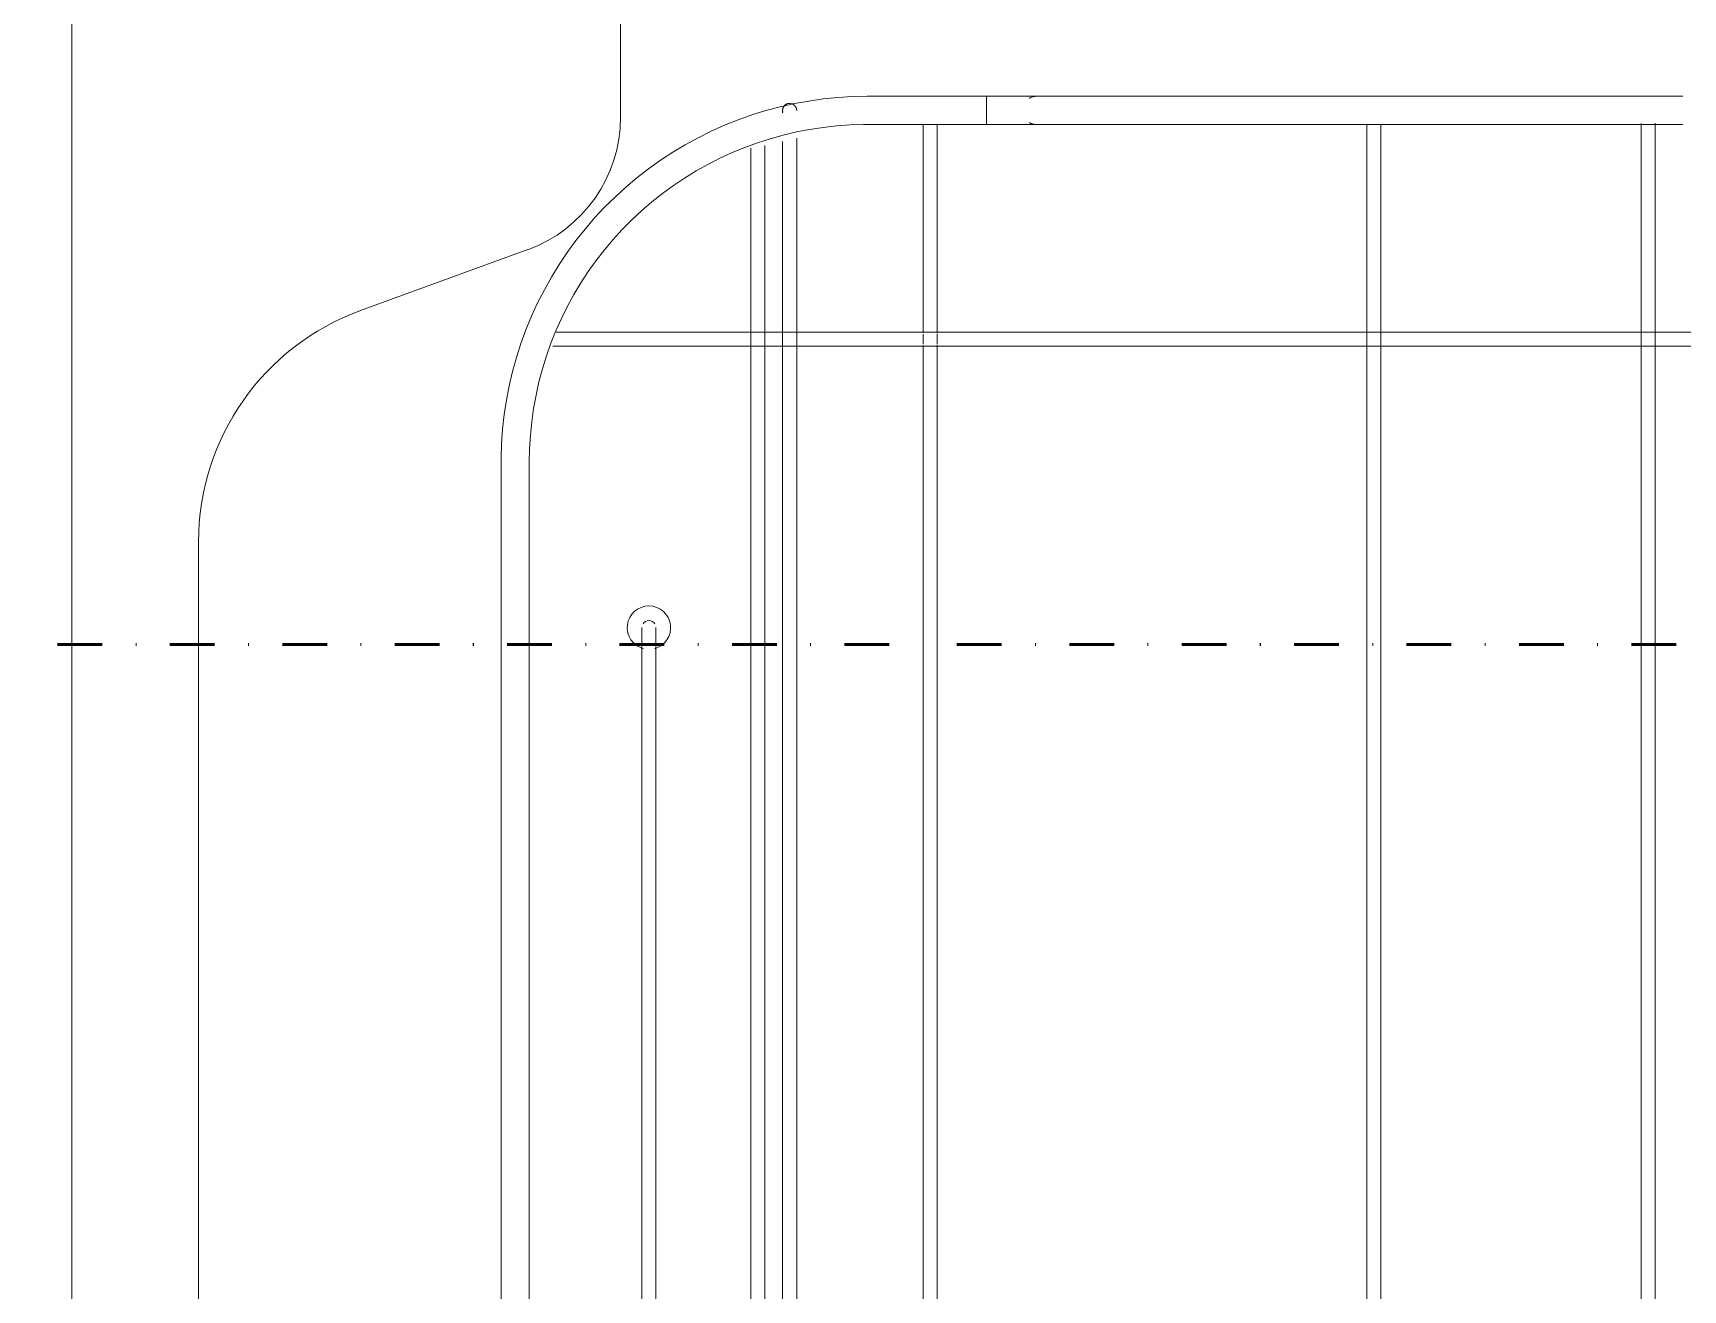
# Model space of a CAD drawing. Header units: millimetres. Extents: x -9018 to 25736, y -24663 to -1750.
# Drawn here: x -6885.1 to -6650.7, y -15412.3 to -15233.7 of the extents above; entities that cross this region are included whole.
import ezdxf

# ---------------------------------------------------------------- set-up
doc = ezdxf.new("R2010")
doc.units = ezdxf.units.MM
doc.linetypes.add('Dash dot', pattern=[15.875, 6.35, -4.7625, 0, -4.7625])
doc.layers.add('A-DETL-MBND', color=5, linetype='Continuous', lineweight=9)
doc.layers.add('G-ANNO-SYMB', color=111, linetype='Continuous', lineweight=9)

# ---------------------------------------------------------------- blocks, each defined once
blk = doc.blocks.new('CRT_GAB_COZ_Bancada com cuba - Bancada em U-4227795-2 PAV')
at = {"layer": 'A-DETL-MBND'}
for p, q in [((188.04, -185), (-180.46, -185)), ((-120.46, -203), (73.21, -203)), ((106.1, -226.03), (114.75, -249.8)), ((84.54, -246), (-114.46, -246)), ((-114.46, -250), (84.54, -250)), ((101.04, -256), (101.04, -289.49)), ((103.04, -289.49), (103.04, -256)), ((133.54, -262.96), (186.23, -262.96)), ((58.54, -266), (-88.46, -266)), ((-88.46, -268), (58.54, -268)), ((126.54, -281.46), (-130.46, -281.46)), ((-130.46, -283.46), (126.54, -283.46)), ((129.54, -286), (-130.46, -286)), ((-130.46, -288), (129.54, -288)), ((101.04, -293.6), (101.04, -305.06)), ((103.04, -305.06), (103.04, -293.6)), ((132.54, -298), (132.54, -314.99)), ((136.54, -314.99), (136.54, -298)), ((101.15, -305.95), (-108.07, -305.95)), ((102.74, -305.95), (101.33, -305.95)), ((129.54, -305.95), (102.93, -305.95)), ((-108.1, -307.95), (101.18, -307.95)), ((101.04, -309.17), (101.04, -347.93)), ((101.33, -307.95), (102.74, -307.95)), ((102.9, -307.95), (129.54, -307.95)), ((103.04, -347.93), (103.04, -309.17)), ((132.54, -314.99), (132.61, -314.99)), ((136.54, -314.99), (132.54, -314.99)), ((132.61, -314.99), (134.54, -314.99)), ((134.54, -314.99), (136.47, -314.99)), ((136.47, -314.99), (136.54, -314.99)), ((132.54, -329.14), (132.54, -406.86)), ((136.54, -406.86), (136.54, -329.14)), ((101.04, -352.04), (101.04, -363.51)), ((103.04, -363.51), (103.04, -352.04)), ((101.04, -367.62), (101.04, -480.12)), ((103.04, -480.12), (103.04, -367.62)), ((129.54, -369), (-130.46, -369)), ((-130.46, -371), (129.54, -371)), ((129.54, -408), (-130.46, -408)), ((-130.46, -410), (129.54, -410))]:
    blk.add_line(p, q, dxfattribs=at)
at = {"layer": 'A-DETL-MBND', "flags": 128}
for points in [[(136.54, -298), (136.5, -295.92), (136.37, -293.84), (136.16, -291.77), (135.87, -289.72), (135.5, -287.67), (135.05, -285.64), (134.51, -283.63), (133.9, -281.64), (133.2, -279.68), (132.43, -277.75), (131.58, -275.85), (130.66, -273.99), (129.66, -272.16), (128.59, -270.38), (127.46, -268.64), (126.25, -266.95), (124.97, -265.3), (123.63, -263.71), (122.23, -262.18), (120.77, -260.7), (119.25, -259.28), (117.67, -257.92), (116.04, -256.63), (114.36, -255.4), (112.63, -254.24), (110.86, -253.15), (109.05, -252.14), (107.19, -251.19), (105.3, -250.33), (103.38, -249.53), (101.43, -248.82), (99.45, -248.18), (97.44, -247.63), (95.42, -247.15), (93.38, -246.76), (91.32, -246.44), (89.25, -246.21), (87.18, -246.07), (85.1, -246), (84.54, -246)], [(84.54, -250), (86.46, -250.04), (88.37, -250.15), (90.28, -250.35), (92.18, -250.61), (94.07, -250.96), (95.95, -251.38), (97.8, -251.87), (99.64, -252.44), (101.45, -253.08), (103.23, -253.79), (104.98, -254.57), (106.7, -255.42), (108.39, -256.34), (110.03, -257.33), (111.64, -258.38), (113.2, -259.5), (114.72, -260.68), (116.19, -261.91), (117.61, -263.21), (118.97, -264.56), (120.28, -265.96), (121.53, -267.42), (122.73, -268.92), (123.86, -270.47), (124.93, -272.07), (125.93, -273.7), (126.87, -275.38), (127.74, -277.09), (128.54, -278.83), (129.28, -280.61), (129.94, -282.41), (130.52, -284.24), (131.04, -286.09), (131.48, -287.96), (131.84, -289.84), (132.13, -291.74), (132.34, -293.65), (132.48, -295.56), (132.53, -297.48), (132.54, -298)], [(101.04, -256), (101.04, -255.8), (101.04, -255.6), (101.04, -255.4), (101.04, -255.2), (101.04, -255.01), (101.04, -254.81), (101.04, -254.62), (101.04, -254.43), (101.04, -254.24), (101.04, -254.05), (101.04, -253.87), (101.04, -253.69), (101.04, -253.52), (101.04, -253.34)], [(103.04, -253.82), (103.04, -254), (103.04, -254.19), (103.04, -254.38), (103.04, -254.57), (103.04, -254.76), (103.04, -254.95), (103.04, -255.15), (103.04, -255.35), (103.04, -255.55), (103.04, -255.75), (103.04, -255.95), (103.04, -256)], [(61.04, -266), (61.04, -266), (61.03, -266), (61.02, -266), (61.01, -266), (60.99, -266), (60.97, -266), (60.94, -266), (60.91, -266), (60.88, -266), (60.84, -266), (60.8, -266), (60.76, -266), (60.71, -266), (60.66, -266), (60.6, -266), (60.54, -266), (60.48, -266), (60.42, -266), (60.35, -266), (60.28, -266), (60.21, -266), (60.13, -266), (60.05, -266), (59.97, -266), (59.89, -266), (59.8, -266), (59.72, -266), (59.63, -266), (59.54, -266), (59.44, -266), (59.35, -266), (59.25, -266), (59.16, -266), (59.06, -266), (58.96, -266), (58.86, -266), (58.76, -266), (58.66, -266), (58.56, -266), (58.54, -266)], [(58.54, -268), (58.64, -268), (58.74, -268), (58.84, -268), (58.94, -268), (59.03, -268), (59.13, -268), (59.23, -268), (59.32, -268), (59.42, -268), (59.51, -268), (59.6, -268), (59.69, -268), (59.78, -268), (59.87, -268), (59.95, -268), (60.03, -268), (60.11, -268), (60.19, -268), (60.26, -268), (60.33, -268), (60.4, -268), (60.46, -268), (60.53, -268), (60.59, -268), (60.64, -268), (60.69, -268), (60.74, -268), (60.79, -268), (60.83, -268), (60.87, -268), (60.9, -268), (60.93, -268), (60.96, -268), (60.98, -268), (61, -268), (61.02, -268), (61.03, -268), (61.03, -268), (61.04, -268)], [(126.54, -281.46), (126.74, -281.46), (126.94, -281.46), (127.14, -281.46), (127.33, -281.46), (127.53, -281.46), (127.73, -281.46), (127.92, -281.46), (128.11, -281.46), (128.3, -281.46), (128.48, -281.46), (128.67, -281.46), (128.85, -281.46), (129.02, -281.46), (129.19, -281.46)], [(129.57, -283.46), (129.41, -283.46), (129.24, -283.46), (129.07, -283.46), (128.89, -283.46), (128.72, -283.46), (128.53, -283.46), (128.35, -283.46), (128.16, -283.46), (127.97, -283.46), (127.78, -283.46), (127.58, -283.46), (127.39, -283.46), (127.19, -283.46), (126.99, -283.46), (126.79, -283.46), (126.59, -283.46), (126.54, -283.46)], [(129.54, -286), (129.74, -286), (129.94, -286), (130.14, -286)], [(134.2, -286), (134.27, -286), (134.33, -286), (134.38, -286), (134.43, -286), (134.46, -286), (134.49, -286), (134.52, -286), (134.53, -286), (134.54, -286)], [(134.54, -286), (134.58, -286), (134.62, -286), (134.66, -286.01), (134.7, -286.01), (134.74, -286.02), (134.78, -286.03), (134.81, -286.04), (134.85, -286.05), (134.89, -286.06), (134.93, -286.08), (134.96, -286.1), (135, -286.11), (135.03, -286.13), (135.07, -286.15), (135.1, -286.17), (135.13, -286.2), (135.17, -286.22), (135.2, -286.25), (135.23, -286.28), (135.26, -286.3), (135.28, -286.33), (135.31, -286.36), (135.33, -286.39), (135.36, -286.43), (135.38, -286.46), (135.4, -286.49), (135.42, -286.53), (135.44, -286.56), (135.45, -286.6), (135.47, -286.64), (135.48, -286.68), (135.5, -286.71), (135.51, -286.75), (135.52, -286.79), (135.52, -286.83), (135.53, -286.87), (135.53, -286.91), (135.54, -286.95), (135.54, -286.99), (135.54, -287)], [(130.58, -288), (130.39, -288), (130.19, -288), (129.99, -288), (129.79, -288), (129.59, -288), (129.54, -288)], [(135.54, -287), (135.54, -287.04), (135.53, -287.08)], [(101.04, -293.6), (101.04, -293.48), (101.04, -293.36), (101.04, -293.23), (101.04, -293.09), (101.04, -292.95), (101.04, -292.8), (101.04, -292.65), (101.04, -292.49), (101.04, -292.33), (101.04, -292.17), (101.04, -291.99), (101.04, -291.82), (101.04, -291.64), (101.04, -291.46), (101.04, -291.27), (101.04, -291.08), (101.04, -290.89), (101.04, -290.7), (101.04, -290.51), (101.04, -290.31), (101.04, -290.11), (101.04, -289.91), (101.04, -289.71), (101.04, -289.51), (101.04, -289.49)], [(103.04, -289.49), (103.04, -289.69), (103.04, -289.89), (103.04, -290.08), (103.04, -290.28), (103.04, -290.48), (103.04, -290.67), (103.04, -290.87), (103.04, -291.06), (103.04, -291.25), (103.04, -291.43), (103.04, -291.62), (103.04, -291.79), (103.04, -291.97), (103.04, -292.14), (103.04, -292.31), (103.04, -292.47), (103.04, -292.63), (103.04, -292.78), (103.04, -292.93), (103.04, -293.07), (103.04, -293.21), (103.04, -293.34), (103.04, -293.46), (103.04, -293.58), (103.04, -293.6)], [(101.04, -305.06), (101.04, -305.18), (101.04, -305.3), (101.04, -305.43), (101.04, -305.57), (101.04, -305.71), (101.04, -305.86), (101.04, -306.01), (101.04, -306.17), (101.04, -306.33), (101.04, -306.49), (101.04, -306.67), (101.04, -306.84), (101.04, -307.02), (101.04, -307.2), (101.04, -307.39), (101.04, -307.57), (101.04, -307.77), (101.04, -307.96), (101.04, -308.15), (101.04, -308.35), (101.04, -308.55), (101.04, -308.75), (101.04, -308.95), (101.04, -309.15), (101.04, -309.17)], [(103.04, -309.17), (103.04, -308.97), (103.04, -308.77), (103.04, -308.58), (103.04, -308.38), (103.04, -308.18), (103.04, -307.99), (103.04, -307.79), (103.04, -307.6), (103.04, -307.41), (103.04, -307.23), (103.04, -307.04), (103.04, -306.86), (103.04, -306.69), (103.04, -306.52), (103.04, -306.35), (103.04, -306.19), (103.04, -306.03), (103.04, -305.88), (103.04, -305.73), (103.04, -305.59), (103.04, -305.45), (103.04, -305.32), (103.04, -305.2), (103.04, -305.08), (103.04, -305.06)], [(129.54, -305.95), (129.74, -305.95), (129.94, -305.95), (130.14, -305.95), (130.33, -305.95), (130.53, -305.95), (130.73, -305.95), (130.92, -305.95), (131.11, -305.95), (131.3, -305.95), (131.48, -305.95), (131.67, -305.95), (131.85, -305.95), (132.02, -305.95), (132.19, -305.95), (132.36, -305.95), (132.52, -305.95)], [(132.57, -307.95), (132.41, -307.95), (132.24, -307.95), (132.07, -307.95), (131.89, -307.95), (131.72, -307.95), (131.53, -307.95), (131.35, -307.95), (131.16, -307.95), (130.97, -307.95), (130.78, -307.95), (130.58, -307.95), (130.39, -307.95), (130.19, -307.95), (129.99, -307.95), (129.79, -307.95), (129.59, -307.95), (129.54, -307.95)], [(132.54, -314.99), (132.54, -315.28), (132.54, -315.56), (132.54, -315.84), (132.54, -316.12), (132.54, -316.4), (132.54, -316.68), (132.54, -316.95), (132.54, -317.22), (132.54, -317.49), (132.54, -317.75), (132.54, -318.01), (132.54, -318.26), (132.54, -318.51), (132.54, -318.75), (132.54, -318.99), (132.54, -319.22), (132.54, -319.44), (132.54, -319.66), (132.54, -319.87), (132.54, -320.07), (132.54, -320.26), (132.54, -320.44), (132.54, -320.62), (132.54, -320.79), (132.54, -320.94), (132.54, -321.09), (132.54, -321.23), (132.54, -321.36), (132.54, -321.48), (132.54, -321.58), (132.54, -321.68), (132.54, -321.77), (132.54, -321.84), (132.54, -321.91), (132.54, -321.96), (132.54, -322), (132.54, -322.04), (132.54, -322.06), (132.54, -322.06)], [(136.54, -322.07), (136.54, -322.06), (136.54, -322.04), (136.54, -322.01), (136.54, -321.97), (136.54, -321.92), (136.54, -321.86), (136.54, -321.79), (136.54, -321.71), (136.54, -321.61), (136.54, -321.51), (136.54, -321.39), (136.54, -321.27), (136.54, -321.13), (136.54, -320.99), (136.54, -320.83), (136.54, -320.67), (136.54, -320.49), (136.54, -320.31), (136.54, -320.12), (136.54, -319.92), (136.54, -319.71), (136.54, -319.5), (136.54, -319.28), (136.54, -319.05), (136.54, -318.81), (136.54, -318.57), (136.54, -318.33), (136.54, -318.07), (136.54, -317.82), (136.54, -317.56), (136.54, -317.29), (136.54, -317.02), (136.54, -316.75), (136.54, -316.47), (136.54, -316.2), (136.54, -315.92), (136.54, -315.64), (136.54, -315.35), (136.54, -315.07), (136.54, -314.99)], [(132.54, -322.07), (132.54, -321.99), (132.54, -321.91), (132.55, -321.83), (132.56, -321.75), (132.58, -321.67), (132.6, -321.59), (132.62, -321.51), (132.64, -321.44), (132.67, -321.36), (132.7, -321.29), (132.73, -321.21), (132.76, -321.14), (132.8, -321.07)], [(136.26, -321.05), (136.3, -321.12), (136.34, -321.19), (136.37, -321.27), (136.4, -321.34), (136.43, -321.42), (136.45, -321.49), (136.48, -321.57), (136.49, -321.65), (136.51, -321.73), (136.52, -321.8), (136.53, -321.88), (136.54, -321.96), (136.54, -322.04), (136.54, -322.07)], [(132.54, -329.14), (132.54, -328.85), (132.54, -328.57), (132.54, -328.29), (132.54, -328.01), (132.54, -327.73), (132.54, -327.46), (132.54, -327.18), (132.54, -326.91), (132.54, -326.65), (132.54, -326.38), (132.54, -326.12), (132.54, -325.87), (132.54, -325.62), (132.54, -325.38), (132.54, -325.14), (132.54, -324.91), (132.54, -324.69), (132.54, -324.47), (132.54, -324.26), (132.54, -324.06), (132.54, -323.87), (132.54, -323.69), (132.54, -323.51), (132.54, -323.34), (132.54, -323.19), (132.54, -323.04), (132.54, -322.9), (132.54, -322.77), (132.54, -322.65), (132.54, -322.55), (132.54, -322.45), (132.54, -322.36), (132.54, -322.29), (132.54, -322.22), (132.54, -322.17), (132.54, -322.13), (132.54, -322.09), (132.54, -322.07), (132.54, -322.07)], [(136.54, -322.07), (136.54, -322.07), (136.54, -322.09), (136.54, -322.12), (136.54, -322.16), (136.54, -322.21), (136.54, -322.27), (136.54, -322.34), (136.54, -322.42), (136.54, -322.52), (136.54, -322.62), (136.54, -322.74), (136.54, -322.86), (136.54, -323), (136.54, -323.15), (136.54, -323.3), (136.54, -323.46), (136.54, -323.64), (136.54, -323.82), (136.54, -324.01), (136.54, -324.21), (136.54, -324.42), (136.54, -324.63), (136.54, -324.85), (136.54, -325.08), (136.54, -325.32), (136.54, -325.56), (136.54, -325.8), (136.54, -326.06), (136.54, -326.31), (136.54, -326.57), (136.54, -326.84), (136.54, -327.11), (136.54, -327.38), (136.54, -327.66), (136.54, -327.93), (136.54, -328.21), (136.54, -328.5), (136.54, -328.78), (136.54, -329.06), (136.54, -329.14)], [(101.04, -347.93), (101.04, -348.13), (101.04, -348.33), (101.04, -348.53), (101.04, -348.73), (101.04, -348.93), (101.04, -349.12), (101.04, -349.31), (101.04, -349.51), (101.04, -349.69), (101.04, -349.88), (101.04, -350.06), (101.04, -350.24), (101.04, -350.42), (101.04, -350.59), (101.04, -350.76), (101.04, -350.92), (101.04, -351.08), (101.04, -351.23), (101.04, -351.38), (101.04, -351.52), (101.04, -351.66), (101.04, -351.79), (101.04, -351.91), (101.04, -352.03), (101.04, -352.04)], [(103.04, -352.04), (103.04, -351.93), (103.04, -351.8), (103.04, -351.67), (103.04, -351.54), (103.04, -351.4), (103.04, -351.25), (103.04, -351.1), (103.04, -350.94), (103.04, -350.78), (103.04, -350.61), (103.04, -350.44), (103.04, -350.27), (103.04, -350.09), (103.04, -349.91), (103.04, -349.72), (103.04, -349.53), (103.04, -349.34), (103.04, -349.15), (103.04, -348.95), (103.04, -348.76), (103.04, -348.56), (103.04, -348.36), (103.04, -348.16), (103.04, -347.96), (103.04, -347.93)], [(101.04, -367.62), (101.04, -367.42), (101.04, -367.22), (101.04, -367.02), (101.04, -366.82), (101.04, -366.63), (101.04, -366.43), (101.04, -366.24), (101.04, -366.05), (101.04, -365.86), (101.04, -365.67), (101.04, -365.49), (101.04, -365.31), (101.04, -365.14), (101.04, -364.96), (101.04, -364.8), (101.04, -364.63), (101.04, -364.48), (101.04, -364.32), (101.04, -364.18), (101.04, -364.03), (101.04, -363.9), (101.04, -363.77), (101.04, -363.64), (101.04, -363.52), (101.04, -363.51)], [(103.04, -363.51), (103.04, -363.63), (103.04, -363.75), (103.04, -363.88), (103.04, -364.01), (103.04, -364.16), (103.04, -364.3), (103.04, -364.46), (103.04, -364.61), (103.04, -364.77), (103.04, -364.94), (103.04, -365.11), (103.04, -365.29), (103.04, -365.47), (103.04, -365.65), (103.04, -365.83), (103.04, -366.02), (103.04, -366.21), (103.04, -366.41), (103.04, -366.6), (103.04, -366.8), (103.04, -366.99), (103.04, -367.19), (103.04, -367.39), (103.04, -367.59), (103.04, -367.62)], [(129.54, -369), (129.74, -369), (129.94, -369), (130.14, -369), (130.33, -369), (130.53, -369), (130.73, -369), (130.92, -369), (131.11, -369), (131.3, -369), (131.48, -369), (131.67, -369), (131.85, -369), (132.02, -369), (132.19, -369), (132.36, -369), (132.52, -369)], [(132.57, -371), (132.41, -371), (132.24, -371), (132.07, -371), (131.89, -371), (131.72, -371), (131.53, -371), (131.35, -371), (131.16, -371), (130.97, -371), (130.78, -371), (130.58, -371), (130.39, -371), (130.19, -371), (129.99, -371), (129.79, -371), (129.59, -371), (129.54, -371)], [(132.54, -413.93), (132.54, -413.93), (132.54, -413.91), (132.54, -413.88), (132.54, -413.84), (132.54, -413.79), (132.54, -413.73), (132.54, -413.66), (132.54, -413.58), (132.54, -413.48), (132.54, -413.38), (132.54, -413.26), (132.54, -413.14), (132.54, -413), (132.54, -412.85), (132.54, -412.7), (132.54, -412.54), (132.54, -412.36), (132.54, -412.18), (132.54, -411.99), (132.54, -411.79), (132.54, -411.58), (132.54, -411.37), (132.54, -411.15), (132.54, -410.92), (132.54, -410.68), (132.54, -410.44), (132.54, -410.2), (132.54, -409.94), (132.54, -409.69), (132.54, -409.43), (132.54, -409.16), (132.54, -408.89), (132.54, -408.62), (132.54, -408.34), (132.54, -408.07), (132.54, -407.79), (132.54, -407.5), (132.54, -407.22), (132.54, -406.94), (132.54, -406.86)], [(136.54, -406.86), (136.54, -407.15), (136.54, -407.43), (136.54, -407.71), (136.54, -407.99), (136.54, -408.27), (136.54, -408.54), (136.54, -408.82), (136.54, -409.09), (136.54, -409.35), (136.54, -409.62), (136.54, -409.88), (136.54, -410.13), (136.54, -410.38), (136.54, -410.62), (136.54, -410.86), (136.54, -411.09), (136.54, -411.31), (136.54, -411.53), (136.54, -411.74), (136.54, -411.94), (136.54, -412.13), (136.54, -412.31), (136.54, -412.49), (136.54, -412.66), (136.54, -412.81), (136.54, -412.96), (136.54, -413.1), (136.54, -413.23), (136.54, -413.35), (136.54, -413.45), (136.54, -413.55), (136.54, -413.64), (136.54, -413.71), (136.54, -413.78), (136.54, -413.83), (136.54, -413.87), (136.54, -413.91), (136.54, -413.93), (136.54, -413.93)], [(129.54, -408), (129.74, -408), (129.94, -408), (130.14, -408), (130.33, -408), (130.53, -408), (130.73, -408), (130.92, -408), (131.11, -408), (131.3, -408), (131.48, -408), (131.67, -408), (131.85, -408), (132.02, -408), (132.19, -408), (132.36, -408), (132.52, -408), (132.68, -408)], [(132.72, -410), (132.57, -410), (132.41, -410), (132.24, -410), (132.07, -410), (131.89, -410), (131.72, -410), (131.53, -410), (131.35, -410), (131.16, -410), (130.97, -410), (130.78, -410), (130.58, -410), (130.39, -410), (130.19, -410), (129.99, -410), (129.79, -410), (129.59, -410), (129.54, -410)]]:
    blk.add_lwpolyline(points, dxfattribs=at)
at = {"layer": 'A-DETL-MBND'}
for centre, radius, start, end in [((73.21, -238), 35, 20, 90), ((133.54, -242.96), 20, 200, 270), ((61.04, -267), 3.09, 360, 165.4511), ((61.04, -267), 3.09, 194.5444, 0), ((61.04, -267), 0.998, 0, 57.4379), ((61.04, -267), 0.998, 302.5621, 0), ((134.54, -287), 1, 0, 105), ((134.54, -287), 1, 270, 0)]:
    blk.add_arc(centre, radius, start, end, dxfattribs=at)

msp = doc.modelspace()

# ---------------------------------------------------------------- linework, layer by layer
at = {"layer": 'G-ANNO-SYMB', "linetype": 'Dash dot', "lineweight": 50}
msp.add_line((-8319.407, -15320.551), (-5679.005, -15320.551), dxfattribs=at)

# ---------------------------------------------------------------- block references
at = {"layer": 'A-DETL-MBND', "rotation": 90}
msp.add_blockref('CRT_GAB_COZ_Bancada com cuba - Bancada em U-4227795-2 PAV', (-7064.62, -15379.188), dxfattribs=at)

doc.saveas('drawing.dxf')
